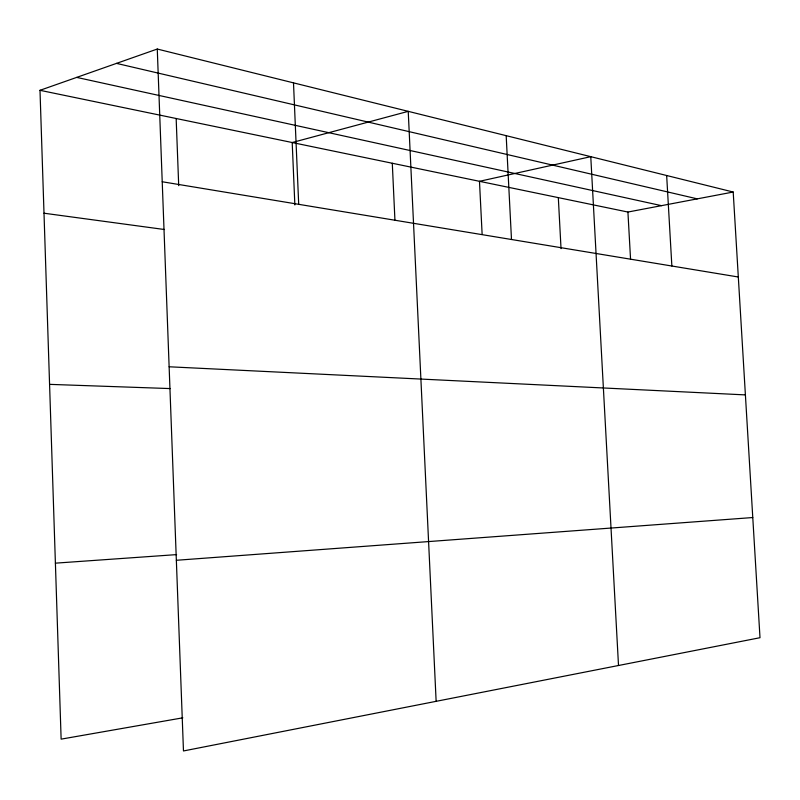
<?xml version="1.0" encoding="UTF-8"?>
<svg xmlns="http://www.w3.org/2000/svg" width="800" height="800" viewBox="0 0 800 800"><rect width="100%" height="100%" fill="white"/><g stroke="black" fill="none" stroke-linecap="round" stroke-linejoin="round"><path stroke-width="1.2" d="M182.84 717.82L61.13 739.14L40 90.31L157.27 49.04L733.2 192.03L760 637.71L183.47 750.96L157.27 49.04M40 90.31L627.92 212.04L733.2 192.03M176.35 560.28L752.77 517.54M55.4 563.16L176.6 554.61M49.57 384.36L170.26 388.58M169.13 366.78L745.4 394.9M44 213.21L164.48 229.52M162.22 181.76L738.31 277M76.7 77.4L661.49 205.66M116.52 63.38L697.27 198.86M666.66 175.51L671.86 266.02M627.92 212.04L630.56 259.3M618.51 665.5L590.77 156.67L479.48 181.31L482.14 234.46M558.32 197.63L561.03 248.63M506.18 135.67L511.49 239.5M436.14 701.33L408.23 111.35L292.2 142.53L294.86 204.96M392.29 163.25L394.93 220.15M293.5 82.86L298.7 204.32M176.16 118.5L178.71 185.66"/></g></svg>
